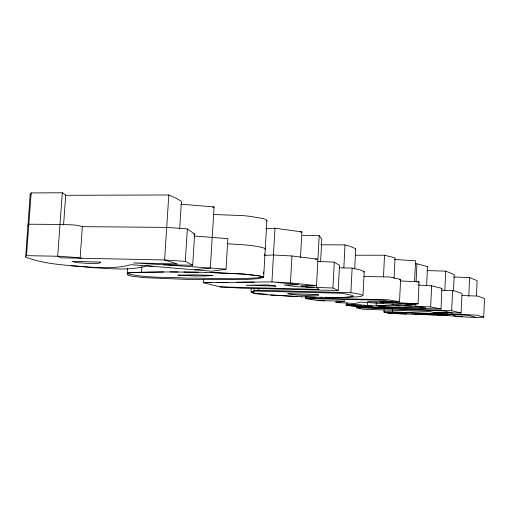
<?xml version="1.0" encoding="UTF-8"?>
<svg xmlns="http://www.w3.org/2000/svg" width="510" height="510" viewBox="0 0 510 510"><rect width="100%" height="100%" fill="white"/><g stroke="black" fill="none" stroke-linecap="round" stroke-linejoin="round"><path stroke-width="0.76" d="M210.471 272.461L244.105 274.144L257.996 275.7L262.223 276.477L263.651 277.198L258.717 278.638L244.182 279.601L186.781 279.391L143.852 277.644L131.414 276.108L128.061 275.228L127.251 274.348L127.29 273.43L127.895 273.086L131.899 272.57L163.646 271.938M443.317 315.25C456.762 316.098 470.105 318.125 483.735 317.099L484.5 298.579L477.762 296.093L462.098 295.5M356.407 305.515L356.299 307.677L362.693 309.219L429.42 311.463L433.933 312.528L461.129 313.019L461.964 293.486L454.174 290.757L441.692 290.209M468.792 296.361L469.589 277.536L453.83 277.006M476.474 295.857L477.111 280.634L469.589 277.536M387.747 307.026L403.875 308.104L441.016 308.99L441.883 288.354L431.619 285.836L418.308 285.02M444.867 290.266L445.708 271.129L426.972 270.593M461.129 313.019L451.694 310.737L452.568 290.579M453.498 291.006L454.212 274.603L445.708 271.129M414.592 281.698L415.561 260.801L394.51 259.45M415.089 303.66L414.981 306.006L425.627 307.868L385.12 306.937L376.131 305.464L376.284 302.417M416.103 281.756L416.931 263.817L415.395 263.823M392.062 304.209L405.067 305.082L418.053 303.839L419.067 281.883L400.171 280.908M426.64 285.638L427.507 266.583L416.931 263.817M441.016 308.99L430.663 306.937L431.619 285.836M394.064 278.441L395.052 257.869L384.534 255.204L355.597 255.242M384.113 309.704L383.998 312.005L392.617 311.929L392.725 309.602M386.421 301.894L399.54 301.748L400.599 279.41L389.716 276.955L363.879 276.516M350.976 305.828L364.14 306.663L373.014 306.51L367.359 305.471L367.519 302.328M383.475 276.924L384.534 255.204M363.094 305.178L380.791 306.351L389.104 307.466L384.591 307.728L368.711 307.045A84.15 4.584 2.9 0 1 358.147 306.363L353.883 306.076A9.747 0.497 3 0 1 351.651 305.892L345.958 305.127L346.838 304.795L346.959 302.417M325.163 297.394C329.951 297.566 386.65 297.878 350.886 292.695L352.136 268.094L339.118 267.814M354.692 268.936L355.7 249.058L355.336 248.568L350.14 246.336L345.015 244.908L320.72 244.762M363.018 295.424L364.21 271.556L360.098 269.866L352.136 268.094M334.292 262.121L339.513 265.385L338.206 290.515L332.934 288.029L334.292 262.121L317.819 261.426M336.141 300.964L336.058 302.506L354.979 303.501L360.793 302.105L382.997 303.597M343.829 267.909L345.015 244.908M305.974 296.297L305.847 298.618L318.202 300.626L338.149 301.04M313.937 287.187L306.72 286.99L306.803 285.472M302.506 235.499L319.203 235.665L316.436 287.283L319.126 289.387L220.122 286.888L203.305 282.674L203.503 279.556M320.592 261.942L321.81 239.152L319.203 235.665M306.72 286.99L300.677 285.798L315.951 285.562L290.464 282.891L291.956 255.982L273.456 255L264.225 255.344M300.486 257.518L301.888 231.922L274.979 228.206L265.582 228.773M297.304 296.597L266.928 294.71L256.154 293.473L251.181 292.249L253.974 290.993L258.168 290.241L258.258 288.66M263.396 273.564L263.485 271.989M264.435 255.491L264.524 253.916M127.653 268.209L127.29 273.615C146.44 278.415 166.898 276.79 186.532 278.135C212.115 277.95 238.336 280.054 263.644 277.172L266.909 220.479L265.614 219.389L262.624 218.471L250.576 216.418A32.595 4.029 3.6 0 0 242.938 215.609L213.562 214.493M274.979 228.206L271.926 281.902L217.056 282.502M266.966 294.71C263.173 292.606 248.249 296.546 251.398 288.207M251.194 292.115L253.974 290.993L254.114 288.66M180.897 204.178L214.092 206.933L210.337 268.018L194.769 269.828L147.097 265.844C129.285 270.995 110.185 268.483 91.908 267.603C69.857 265.066 46.474 265.143 25.647 257.053L30.16 194.578L31.193 192.92L62.303 192.78L65.254 194.648L65.713 195.298L63.559 225.006M194.769 269.828L211.797 271.224L226.038 269.165L227.874 238.654L194.093 235.977M163.187 264.747L192.697 265.251L194.661 234.007L187.361 228.926L166.706 227.39L82.365 226.657C75.544 224.253 67.358 224.884 59.995 224.451L28.84 224.209L28.101 224.884L27.967 226.121M179.673 228.837L181.433 201.303L176.116 198.231L168.81 194.973L65.713 195.298M192.697 265.251L185.302 261.394L187.361 228.926M168.81 194.973L164.59 259.96L177.429 263.97L133.722 262.924L171.8 265.302M127.29 273.615L128.157 273.003L131.166 272.62L141.563 272.219L141.933 266.666M185.302 261.394L164.59 259.96L80.121 258.219L82.365 226.657M62.303 192.78L57.681 256.269L61.181 257.83L81.893 258.258M25.5 256.606L26.482 255.65L31.193 192.92M355.7 249.058L355.393 249.804M364.21 271.556L363.687 272.123M264.798 249.205L265.289 248.803L264.977 248.344C253.011 244.723 240.178 244.692 227.766 243.831M194.661 234.007L193.762 234.141M427.507 266.583L427.112 266.647M344.836 301.168L336.058 302.506L344.836 301.168L337.907 301.034M212.67 207.321L214.092 206.933M405.067 305.082L411.06 304.406M441.928 288.418L441.501 288.456M417.76 282.017L419.067 281.883M361.698 305.108L348.19 304.757L345.958 305.127A8.492 0.433 3 0 0 346.29 305.222L349.745 305.7M412.144 304.336L413.546 304.209L367.602 301.595L386.574 301.901M300.403 232.031L301.888 231.922M346.838 304.795L347.584 304.763M315.346 259.22L317.373 259.106L291.956 255.982M399.317 279.448L400.599 279.41M141.563 272.219L170.289 271.938L205.587 272.359M211.459 282.585L203.305 282.674L227.817 282.368M254.229 282.138L236.589 282.304M348.037 304.757L356.037 304.878M170.212 271.932L178.168 271.983M183.868 272.034L198.301 272.225M386.606 305.579L376.131 305.464L412.361 305.955M404.385 305.841L430.663 306.937M395.148 305.713L400.057 305.783M26.482 255.65L60.824 256.32L78.285 257.677L80.121 258.219M320.892 297.311C331.627 297.171 342.682 298.369 353.251 296.265L352.945 295.673L351.103 295.086L342.516 293.288L253.974 290.993M318.202 300.626L324.755 300.753M205.275 272.353L239.49 273.774A32.729 2.365 3.4 0 1 247.172 274.418L259.303 275.904L263.644 277.172M258.168 290.241L350.886 292.695M321.427 297.324L305.356 296.909M315.397 297.183L301.365 296.763M338.206 290.515L242.652 288.207L220.122 286.888M392.547 313.491L389.761 313.376L383.998 312.005L467.995 315.237L475.581 317.22M412.106 314.179L442.119 315.205M433.933 312.528L447.85 313.006M394.938 313.567L412.233 314.179M447.735 315.403L425.997 314.625A769.227 64.802 3.7 0 1 414.573 314.262M462.57 316.78L457.139 316.512L453.32 315.588M357.057 304.91L367.359 305.471M406.738 313.975L389.391 313.363L383.998 312.005M392.617 311.929L476.276 315.123L483.735 317.099M451.694 310.737L365.332 307.53L356.299 307.677L443.955 310.941L452.536 313.172M301.518 296.775L270.644 295.029M332.934 288.029L296.476 286.69L284.255 284.994L298.994 284.688L271.926 281.902L290.464 282.891M380.026 301.786L418.053 303.839M169.964 265.187L226.038 269.165M382.347 303.552L393.726 304.323M71.304 265.78C90.959 266.896 111.543 270.07 130.796 264.703A108.413 7.44 3.7 0 1 153.134 266.309M399.54 301.748L387.829 299.746L311.349 298.127L305.847 298.618L382.341 300.224L392.936 302.028M30.16 194.578L30.281 195.336M266.909 220.479A23.32 2.894 3.6 0 1 266.418 221.034M100.731 262.14L99.737 263.026L98.315 263.294L87.828 263.415L76.258 262.529L72.012 261.337L100.731 262.14M178.028 275.17L195.693 275.967A53.76 3.882 3.7 0 0 207.277 275.865L212.912 275.413L195.859 274.877L178.028 275.17M275.833 286.084L246.126 285.294L267.654 284.918L275.833 286.084M318.693 295.06C308.454 295.462 297.789 295.819 287.736 293.664L316.99 294.461L318.693 295.06"/></g></svg>
